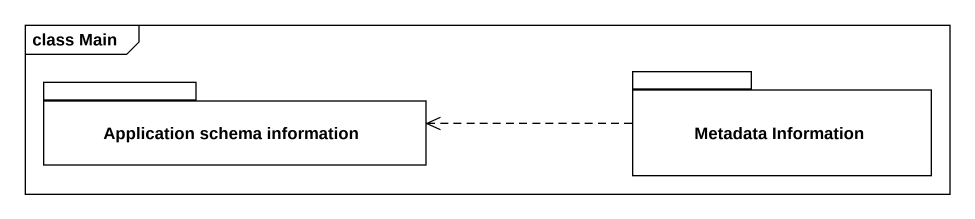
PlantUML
@startuml
mainframe class Main
package "Application schema information" as Application_schema #FFFFFF {
}
package "Metadata Information" as Metadata_Information #FFFFFF {
}
Metadata_Information .left.> Application_schema
@enduml
